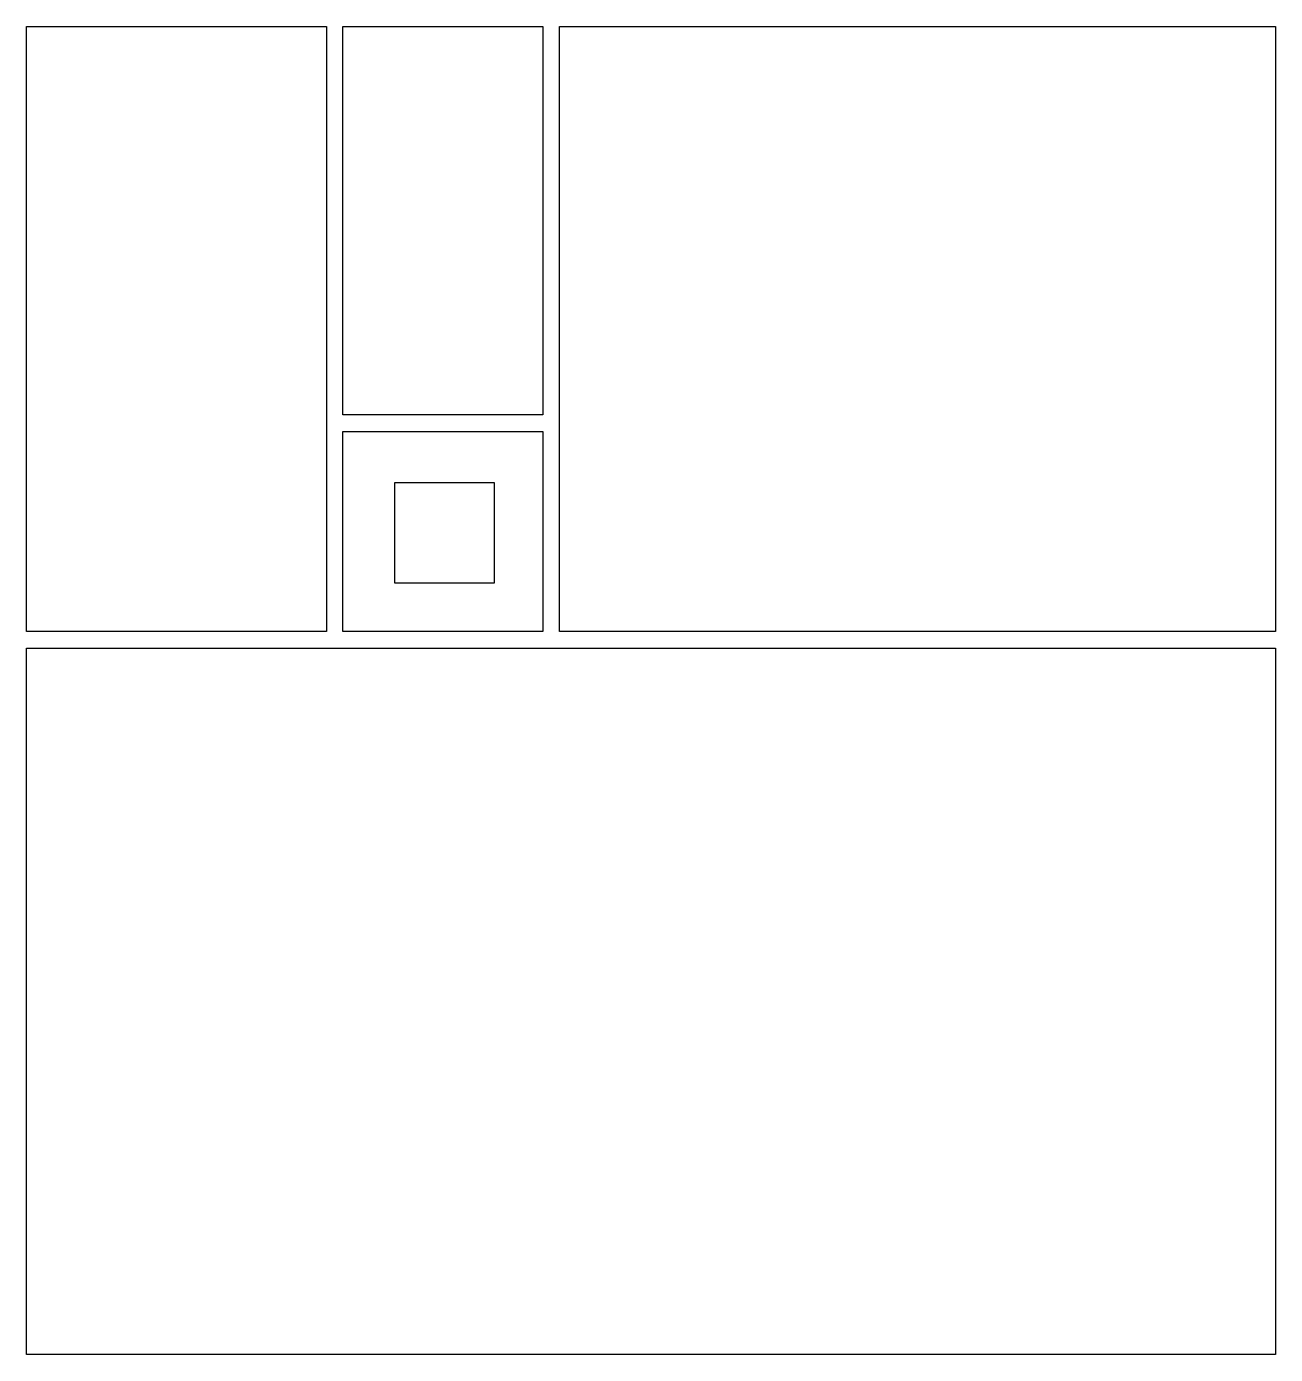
# Model space of a CAD drawing. Header units: millimetres. Extents: x 0.98 to 8.48, y 0.74 to 8.71.
import ezdxf

# ---------------------------------------------------------------- set-up
doc = ezdxf.new("R2010")
doc.units = ezdxf.units.MM
doc.layers.add('AREE LEONARDO', color=7, linetype='Continuous')

msp = doc.modelspace()

# ---------------------------------------------------------------- linework, layer by layer
at = {"layer": 'AREE LEONARDO', "color": 3}
msp.add_lwpolyline([(0.9845, 8.7073), (2.7845, 8.7073), (2.7845, 5.0753), (0.9845, 5.0753)], close=True, dxfattribs=at)
at = {"layer": 'AREE LEONARDO', "color": 5}
for points in [[(2.8845, 8.7073), (4.0845, 8.7073), (4.0845, 6.3754), (2.8845, 6.3754)], [(4.1845, 8.7073), (8.4833, 8.7073), (8.4833, 5.0755), (4.1845, 5.0755)], [(0.9845, 4.9752), (8.4833, 4.9752), (8.4833, 0.7354), (0.9845, 0.7354)]]:
    msp.add_lwpolyline(points, close=True, dxfattribs=at)
at = {"layer": 'AREE LEONARDO', "color": 6}
msp.add_lwpolyline([(2.8845, 6.2753), (4.0845, 6.2753), (4.0845, 5.0754), (2.8845, 5.0754)], close=True, dxfattribs=at)
at = {"layer": 'AREE LEONARDO', "color": 1}
msp.add_lwpolyline([(3.1939, 5.3678), (3.7939, 5.3678), (3.7939, 5.9678), (3.1939, 5.9678)], close=True, dxfattribs=at)

doc.saveas('drawing.dxf')
